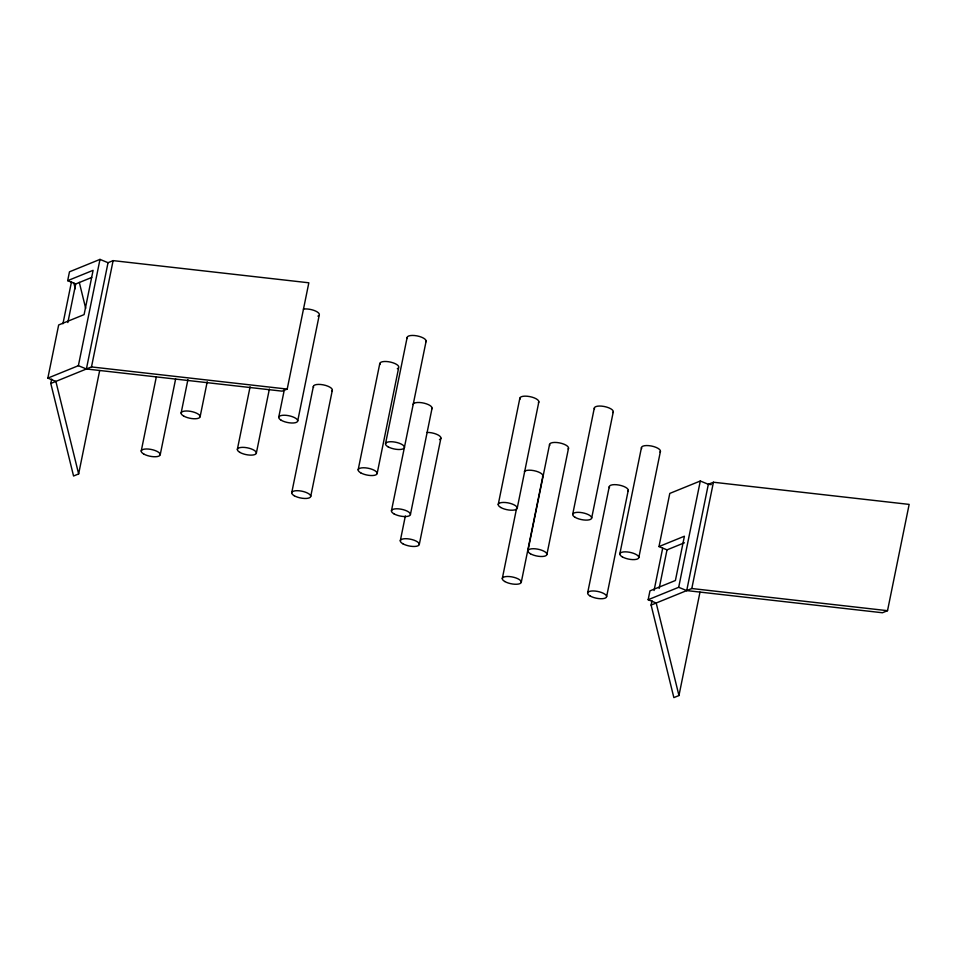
<?xml version="1.0" encoding="UTF-8"?>
<svg xmlns="http://www.w3.org/2000/svg" width="957" height="957" viewBox="0 0 957 957"><rect width="100%" height="100%" fill="white"/><g stroke="black" fill="none" stroke-linecap="round" stroke-linejoin="round"><path stroke-width="1.44" d="M47.85 378.111L58.664 324.961L84.096 314.614L93.104 270.329L67.672 280.664L69.478 271.812L99.995 259.395L108.033 262.697L113.117 260.627L308.836 282.793L287.208 389.08L282.124 391.15L86.405 368.983L78.378 365.694L47.85 378.111L55.877 381.4L78.641 473.93L73.557 476L50.793 383.47L51.678 379.104M62.935 323.777L71.536 281.549M67.851 322.545L75.711 283.966L91.764 277.434M78.378 365.694L99.995 259.395M86.405 368.983L108.033 262.697M50.793 383.47L91.489 366.926L113.117 260.627M78.641 473.93L99.672 370.55M141.229 451.046L156.338 376.783M160.226 454.683L175.633 378.972M181.124 413.053L187.931 379.558M200.121 416.69L207.226 381.747M237.348 449.419L250.088 386.807M256.356 453.068L269.384 388.997M278.714 417.3L284.349 389.631M297.711 420.936L319.339 314.65A9.678 3.457 11.5 0 0 313.836 310.343A9.678 3.457 11.5 0 0 303.405 309.099M291.729 492.759L313.358 386.461M310.726 496.396L332.354 390.109M358.157 469.839L379.785 363.552M377.154 473.488L398.782 367.189A9.678 3.457 11.5 0 0 388.434 361.722A9.678 3.457 11.5 0 0 380.001 364.497M385.504 443.797L407.132 337.498M391.437 510.847L426.128 341.147M400.301 540.765L405.337 516.014M410.433 514.495L432.062 408.196M419.298 544.413L440.914 438.115M498.226 504.506L519.854 398.208M502.293 578.554L516.517 508.657M517.223 508.155L538.851 401.856M521.29 582.191L542.918 475.904M527.917 550.789L549.545 444.491M546.914 554.426L568.542 448.139M572.681 514.399L594.297 408.101M591.677 518.036L613.293 411.749M587.622 593.017L609.25 486.718M606.618 596.654L628.247 490.355M619.825 553.912L641.453 447.613M638.821 557.56L660.45 451.261M651.992 600.709L651.107 605.075L673.86 697.605L678.956 695.536L656.191 603.006L648.164 599.716L649.959 590.852L675.403 580.504L684.411 536.219L658.978 546.567L669.792 493.417L700.309 481L708.336 484.302L711.302 484.637M654.062 590.517L662.663 548.289M659.158 588.435L667.005 549.868L684.411 542.786M648.164 599.716L678.68 587.299L700.309 481M686.719 590.589L708.336 484.302L713.432 482.232L909.15 504.399L887.522 610.686L882.438 612.755L686.719 590.589L678.68 587.299M651.107 605.075L691.803 588.519L713.432 482.232M678.956 695.536L699.986 592.156M91.489 366.926L287.208 389.08M691.803 588.519L887.522 610.686M67.672 280.664L75.711 283.966M658.978 546.567L667.005 549.868M79.287 282.339L85.687 308.357M73.845 282.961L75.268 288.751M641.668 448.57A9.678 3.457 11.5 0 1 651.334 445.998A9.678 3.457 11.5 0 1 660.019 452.087M549.761 445.448A9.678 3.457 11.5 0 1 559.426 442.876A9.678 3.457 11.5 0 1 568.111 448.965M520.07 399.165A9.678 3.457 11.5 0 1 529.735 396.593A9.678 3.457 11.5 0 1 538.42 402.682M524.34 471.43A9.678 3.457 11.5 0 1 536.255 471.227A9.678 3.457 11.5 0 1 542.487 476.73M413.053 404.548A9.678 3.457 11.5 0 1 424.19 403.196A9.678 3.457 11.5 0 1 431.631 409.022M398.351 368.026A9.678 3.457 11.5 0 1 397.311 368.672M313.573 387.418A9.678 3.457 11.5 0 1 323.239 384.846A9.678 3.457 11.5 0 1 331.923 390.935M318.92 315.475A9.678 3.457 11.5 0 1 317.88 316.121M427.013 432.408A9.678 3.457 11.5 0 1 438.414 435.148A9.678 3.457 11.5 0 1 439.454 439.598M594.524 409.058A9.678 3.457 11.5 0 1 604.19 406.486A9.678 3.457 11.5 0 1 612.875 412.575M609.477 487.663A9.678 3.457 11.5 0 1 619.143 485.091A9.678 3.457 11.5 0 1 627.828 491.192M407.347 338.455A9.678 3.457 11.5 0 1 417.013 335.883A9.678 3.457 11.5 0 1 425.698 341.972M622.325 556.878A9.678 3.457 11.5 0 0 638.391 558.386A9.678 3.457 11.5 0 0 627.242 551.938A9.678 3.457 11.5 0 0 622.325 556.878M530.429 553.756A9.678 3.457 11.5 0 0 546.495 555.263A9.678 3.457 11.5 0 0 535.334 548.816A9.678 3.457 11.5 0 0 530.429 553.756M500.726 507.473A9.678 3.457 11.5 0 0 516.792 508.98A9.678 3.457 11.5 0 0 505.643 502.533A9.678 3.457 11.5 0 0 500.726 507.473M504.794 581.521A9.678 3.457 11.5 0 0 520.859 583.028A9.678 3.457 11.5 0 0 509.71 576.581A9.678 3.457 11.5 0 0 504.794 581.521M393.937 513.813A9.678 3.457 11.5 0 0 410.003 515.321A9.678 3.457 11.5 0 0 398.854 508.873A9.678 3.457 11.5 0 0 393.937 513.813M360.669 472.806A9.678 3.457 11.5 0 0 376.735 474.313A9.678 3.457 11.5 0 0 365.574 467.865A9.678 3.457 11.5 0 0 360.669 472.806M294.23 495.726A9.678 3.457 11.5 0 0 310.307 497.233A9.678 3.457 11.5 0 0 299.146 490.785A9.678 3.457 11.5 0 0 294.23 495.726M281.226 420.267A9.678 3.457 11.5 0 0 297.292 421.774A9.678 3.457 11.5 0 0 286.131 415.326A9.678 3.457 11.5 0 0 281.226 420.267M239.86 452.386A9.678 3.457 11.5 0 0 255.926 453.893A9.678 3.457 11.5 0 0 244.765 447.445A9.678 3.457 11.5 0 0 239.86 452.386M402.801 543.732A9.678 3.457 11.5 0 0 418.867 545.239A9.678 3.457 11.5 0 0 407.718 538.791A9.678 3.457 11.5 0 0 402.801 543.732M575.181 517.366A9.678 3.457 11.5 0 0 591.247 518.873A9.678 3.457 11.5 0 0 580.098 512.426A9.678 3.457 11.5 0 0 575.181 517.366M183.624 416.02A9.678 3.457 11.5 0 0 199.69 417.527A9.678 3.457 11.5 0 0 188.541 411.079A9.678 3.457 11.5 0 0 183.624 416.02M590.134 595.984A9.678 3.457 11.5 0 0 606.2 597.479A9.678 3.457 11.5 0 0 595.039 591.043A9.678 3.457 11.5 0 0 590.134 595.984M388.004 446.763A9.678 3.457 11.5 0 0 404.069 448.271A9.678 3.457 11.5 0 0 392.92 441.823A9.678 3.457 11.5 0 0 388.004 446.763M143.729 454.013A9.678 3.457 11.5 0 0 159.795 455.508A9.678 3.457 11.5 0 0 148.646 449.072A9.678 3.457 11.5 0 0 143.729 454.013"/></g></svg>
